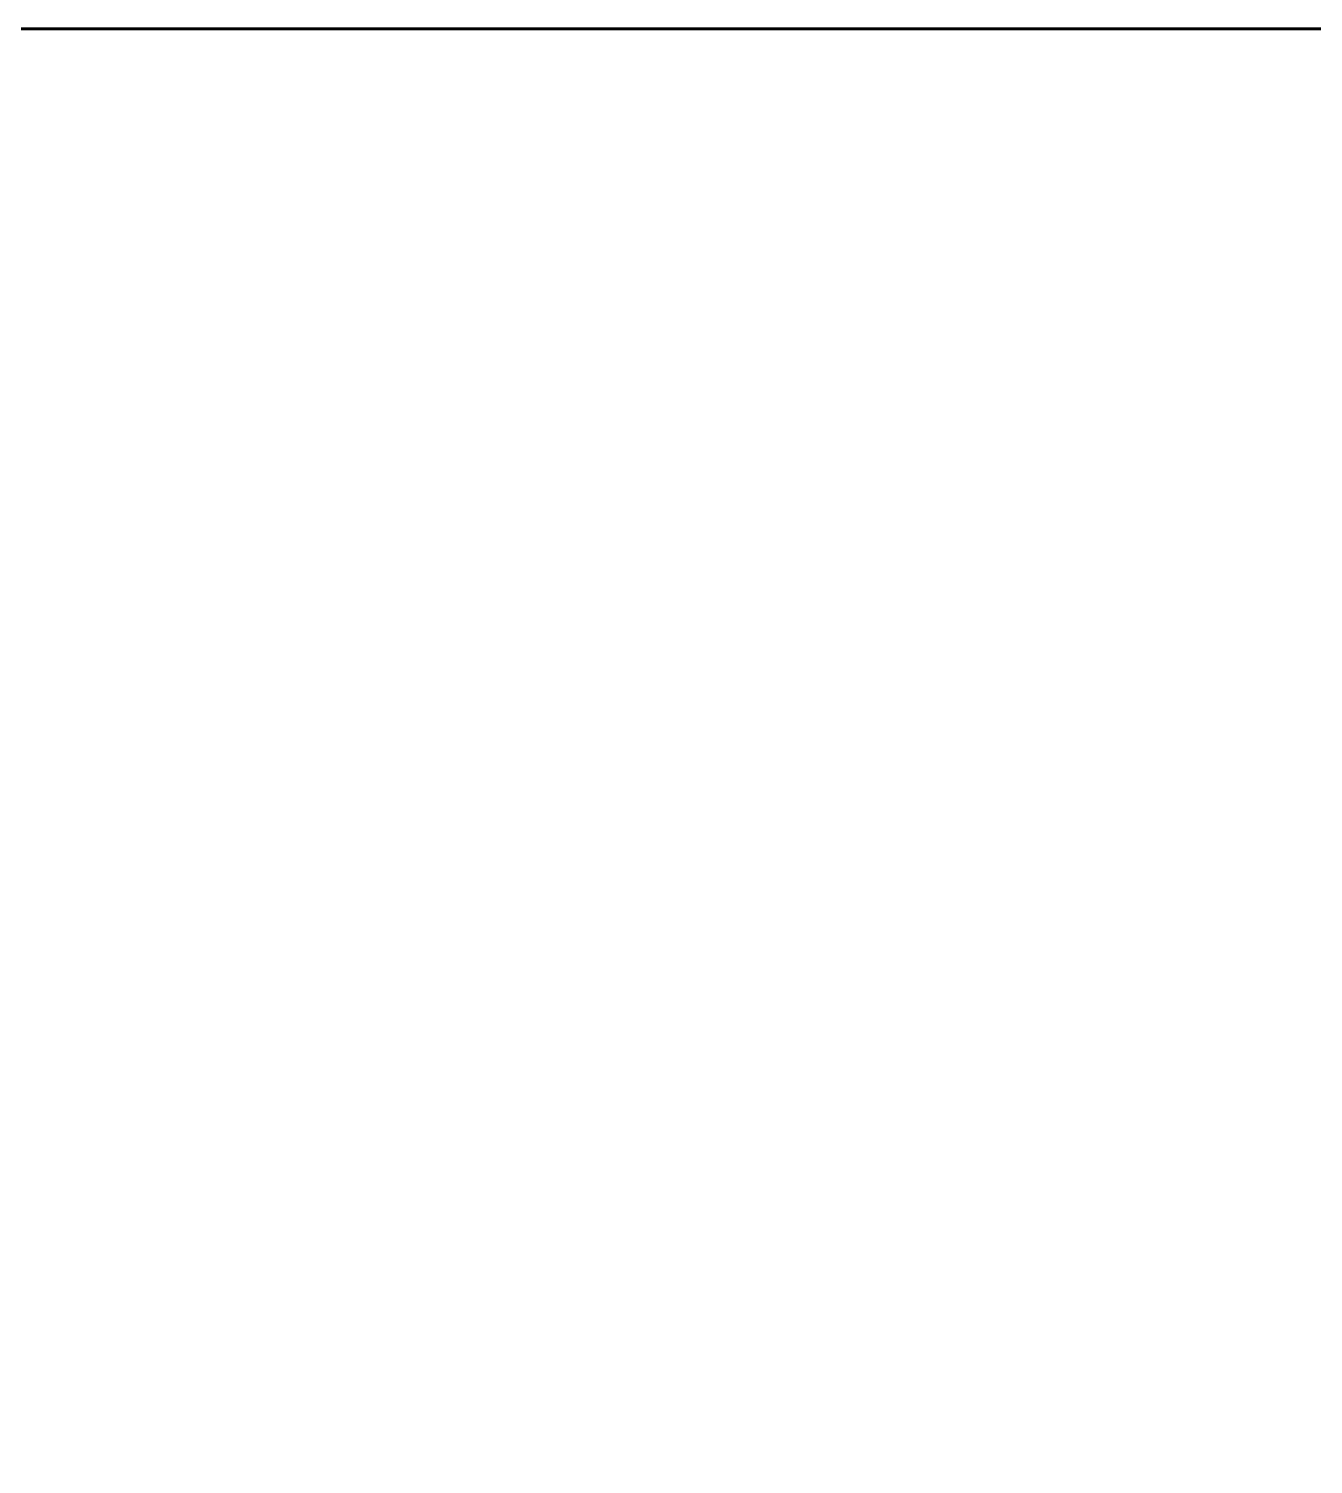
# Model space of a CAD drawing. Header units: inches. Extents: x -4169 to -1846, y 9706 to 12377.
# Drawn here: x -3824.347039 to -3824.344504, y 10352.836564 to 10352.839396 of the extents above; entities that cross this region are included whole.
import ezdxf

# ---------------------------------------------------------------- set-up
doc = ezdxf.new("R2010")
doc.units = ezdxf.units.IN
doc.header["$MEASUREMENT"] = 0
doc.layers.add('A-WALL-PATT-4', color=111, linetype='Continuous', lineweight=9)
doc.layers.add('I-WALL-3', color=2, linetype='Continuous', lineweight=60)

msp = doc.modelspace()

# ---------------------------------------------------------------- hatches: boundary and pattern name
at = {"layer": 'A-WALL-PATT-4'}
h = msp.add_hatch(dxfattribs=at)
h.set_pattern_fill('FP_1', color=256, style=0, pattern_type=2)
h.set_pattern_definition([(0, (0, 0), (20.48, 5.12), [0.845, -14.515, 0.845, -14.515, -81.92]), (0, (0, 0), (20.48, 5.12), [-30.72, 0.845, -29.875, 0.845, -14.515, -35.84]), (0, (0, 0), (20.48, 5.12), [-76.8, 0.845, -9.395, 0.845, -24.755]), (120, (7.68, 2.56), (-14.67405, 15.1762003), [0.845, -14.515, 0.845, -14.515, -81.92]), (120, (7.68, 2.56), (-14.67405, 15.1762003), [-30.72, 0.845, -29.875, 0.845, -14.515, -35.84]), (120, (7.68, 2.56), (-14.67405, 15.1762003), [-76.8, 0.845, -9.395, 0.845, -24.755]), (240, (10.24, 12.8), (-5.80595, -20.2962003), [0.845, -14.515, 0.845, -14.515, -81.92]), (240, (10.24, 12.8), (-5.80595, -20.2962003), [-30.72, 0.845, -29.875, 0.845, -14.515, -35.84]), (240, (10.24, 12.8), (-5.80595, -20.2962003), [-76.8, 0.845, -9.395, 0.845, -24.755])])
h.paths.add_polyline_path([(-3505.2154033, 10352.2143961), (-3504.6737367, 10352.2143961), (-3504.6737367, 10352.8393961), (-3741.1075154, 10352.8393961), (-3741.1075154, 10352.2143961), (-3506.3914346, 10352.2143961)], flags=0)
h.paths.add_polyline_path([(-3850.6288923, 10352.2143961), (-3813.1075154, 10352.2143961), (-3813.1075154, 10352.8393961), (-3852.4737367, 10352.8393961), (-3852.4737367, 10352.2143961), (-3851.8487367, 10352.2143961)], flags=0)

# ---------------------------------------------------------------- linework, layer by layer
at = {"layer": 'I-WALL-3'}
msp.add_line((-3852.4737367, 10352.8393961), (-3813.1075154, 10352.8393961), dxfattribs=at)

doc.saveas('drawing.dxf')
